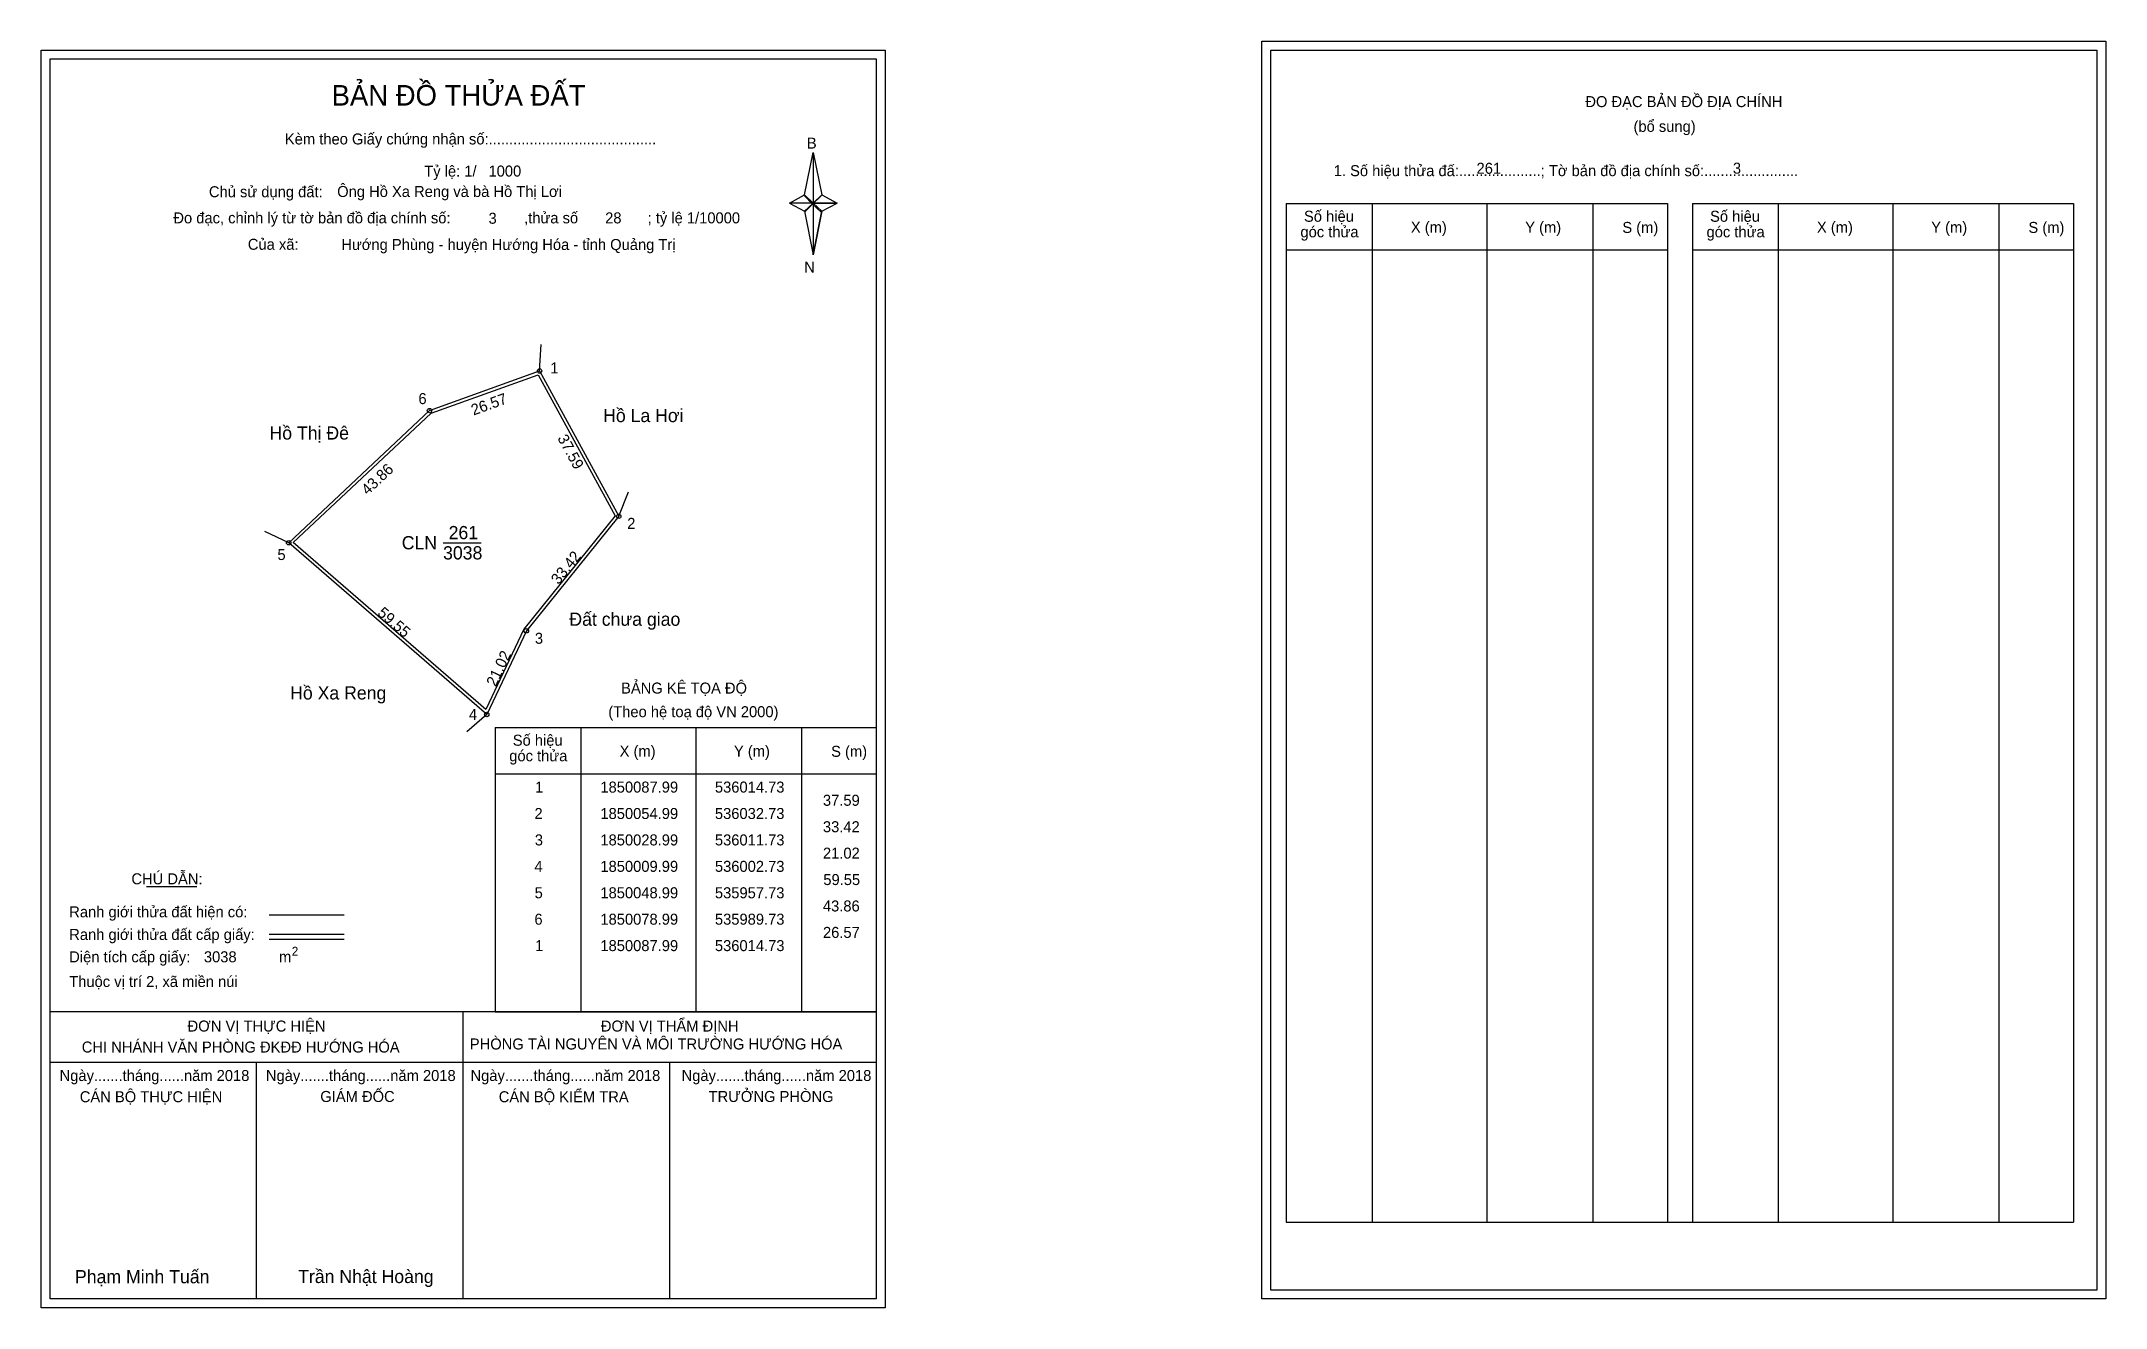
# Model space of a CAD drawing. Extents: x 535902 to 536371, y 1849875 to 1850163.
import ezdxf

# ---------------------------------------------------------------- set-up
doc = ezdxf.new("R2010")
doc.units = 0
for name, color, linetype in [('Level 1', 7, 'Continuous'), ('Level 10', 7, 'Continuous'), ('Level 11', 7, 'Continuous'), ('Level 13', 7, 'Continuous'), ('Level 27', 7, 'Continuous'), ('Level 3', 7, 'Continuous'), ('Level 36', 7, 'Continuous'), ('Level 49', 7, 'Continuous'), ('Level 53', 7, 'Continuous'), ('Level 55', 7, 'Continuous'), ('Level 6', 7, 'Continuous'), ('Level 63', 7, 'Continuous'), ('Level 9', 7, 'Continuous')]:
    doc.layers.add(name, color=color, linetype=linetype)

msp = doc.modelspace()

# ---------------------------------------------------------------- linework, layer by layer
at = {"layer": 'Level 1'}
for p, q in [((536180.85, 1850160.85), (536180.85, 1850160.85)), ((535903.53, 1850158.85), (535903.53, 1850158.85)), ((536074.95, 1850127.97), (536076.92, 1850137.61)), ((536074.95, 1850127.97), (536076.92, 1850137.61)), ((536076.92, 1850137.61), (536076.92, 1850126.09)), ((536076.92, 1850137.61), (536078.88, 1850127.97)), ((536076.92, 1850137.61), (536076.92, 1850126.09)), ((536071.5, 1850126.09), (536074.95, 1850127.97)), ((536074.95, 1850127.97), (536076.92, 1850126.09)), ((536076.92, 1850126.09), (536074.95, 1850127.97)), ((536076.77, 1850125.87), (536074.95, 1850127.75)), ((536078.74, 1850127.75), (536076.77, 1850125.87)), ((536076.77, 1850125.87), (536078.74, 1850127.75)), ((536078.88, 1850127.97), (536076.92, 1850126.09)), ((536076.92, 1850126.09), (536078.88, 1850127.97)), ((536078.88, 1850127.97), (536082.33, 1850126.09)), ((536071.5, 1850126.09), (536074.95, 1850124.25)), ((536076.92, 1850126.09), (536071.5, 1850126.09)), ((536076.92, 1850126.09), (536074.95, 1850124.25)), ((536074.95, 1850124.25), (536076.92, 1850126.09)), ((536076.77, 1850125.87), (536074.95, 1850124.03)), ((536074.95, 1850124.03), (536076.77, 1850125.87)), ((536074.95, 1850124.25), (536076.92, 1850114.39)), ((536078.74, 1850124.03), (536076.77, 1850125.87)), ((536076.92, 1850126.09), (536076.92, 1850114.39)), ((536076.92, 1850126.09), (536082.33, 1850126.09)), ((536076.92, 1850126.09), (536078.88, 1850124.25)), ((536082.33, 1850126.09), (536076.92, 1850126.09)), ((536076.92, 1850126.09), (536076.92, 1850114.39)), ((536078.88, 1850124.25), (536076.92, 1850126.09)), ((536078.88, 1850124.25), (536076.92, 1850114.39)), ((536076.92, 1850114.39), (536078.88, 1850124.25)), ((536078.88, 1850124.25), (536082.33, 1850126.09)), ((536184.38, 1850126), (536270.98, 1850126)), ((536203.97, 1849894.73), (536203.97, 1850126)), ((536230.04, 1849894.73), (536230.04, 1850126)), ((536254.02, 1850126), (536254.02, 1849894.73)), ((536270.98, 1850126), (536270.98, 1849894.73)), ((536276.64, 1850126), (536363.24, 1850126)), ((536296.23, 1849894.73), (536296.23, 1850126)), ((536322.3, 1849894.73), (536322.3, 1850126)), ((536346.27, 1850126), (536346.27, 1849894.73)), ((536363.24, 1850126), (536363.24, 1849894.73)), ((536184.38, 1850115.47), (536270.98, 1850115.47)), ((536276.64, 1850115.47), (536363.24, 1850115.47)), ((536004.62, 1850007.03), (536091.22, 1850007.03)), ((536024.21, 1849942.5), (536024.21, 1850007.03)), ((536050.28, 1849942.5), (536050.28, 1850007.03)), ((536074.25, 1850007.03), (536074.25, 1849942.5)), ((536004.62, 1849996.5), (536091.22, 1849996.5)), ((535925.44, 1849970.92), (535936.85, 1849970.92)), ((535953.31, 1849964.51), (535970.32, 1849964.51)), ((535953.31, 1849960.07), (535970.32, 1849960.07)), ((535953.31, 1849958.97), (535970.32, 1849958.97)), ((536010.35, 1849942.5), (535903.52, 1849942.5)), ((536091.22, 1849942.5), (535986.38, 1849942.5)), ((535997.37, 1849877.28), (535997.37, 1849942.5)), ((536004.62, 1849942.5), (536091.22, 1849942.5)), ((536091.22, 1849930.95), (535903.52, 1849930.95)), ((535950.45, 1849877.28), (535950.45, 1849930.95)), ((536044.3, 1849877.28), (536044.3, 1849930.95)), ((536184.38, 1849894.73), (536363.24, 1849894.73)), ((536368.55, 1849879.28), (536368.55, 1849879.28)), ((536091.22, 1849877.28), (536091.22, 1849877.28))]:
    msp.add_line(p, q, dxfattribs=at)
at = {"layer": 'Level 10'}
for p, q in [((535989.73, 1850078.99), (536014.73, 1850087.99)), ((535990.1, 1850078.38), (536014.4, 1850087.13)), ((536014.4, 1850087.13), (536031.89, 1850055.07)), ((536014.73, 1850087.99), (536032.73, 1850054.99)), ((535957.73, 1850048.99), (535989.73, 1850078.99)), ((535958.78, 1850049.01), (535990.1, 1850078.38)), ((536031.89, 1850055.07), (536011.13, 1850029.36)), ((536032.73, 1850054.99), (536011.73, 1850028.99)), ((536002.73, 1850009.99), (535957.73, 1850048.99)), ((536002.49, 1850011.12), (535958.78, 1850049.01)), ((536011.13, 1850029.36), (536002.49, 1850011.12)), ((536011.73, 1850028.99), (536002.73, 1850009.99))]:
    msp.add_line(p, q, dxfattribs=at)
at = {"layer": 'Level 11'}
for centre in [(536014.73, 1850087.99), (535989.73, 1850078.99), (536032.73, 1850054.99), (535957.73, 1850048.99), (536011.73, 1850028.99), (536002.73, 1850009.99), (536002.73, 1850009.99)]:
    msp.add_circle(centre, 0.5, dxfattribs=at)
at = {"layer": 'Level 27'}
for p, q in [((536014.73, 1850087.99), (536015.12, 1850093.98)), ((536032.73, 1850054.99), (536034.9, 1850060.58)), ((535957.73, 1850048.99), (535952.31, 1850051.56)), ((536002.73, 1850009.99), (535998.18, 1850006.08))]:
    msp.add_line(p, q, dxfattribs=at)
at = {"layer": 'Level 3'}
for p, q in [((536184.38, 1850126), (536184.38, 1849894.73)), ((536276.64, 1850126), (536276.64, 1849894.73)), ((536004.62, 1850007.03), (536004.62, 1849942.5))]:
    msp.add_line(p, q, dxfattribs=at)
at = {"layer": 'Level 63'}
for p, q in [((535901.52, 1850160.85), (536093.22, 1850160.85)), ((535901.52, 1849875.28), (535901.52, 1850160.85)), ((536093.22, 1850160.85), (536093.22, 1849875.28)), ((536178.85, 1850162.85), (536370.55, 1850162.85)), ((536178.85, 1849877.28), (536178.85, 1850162.85)), ((536180.85, 1850160.85), (536368.55, 1850160.85)), ((536180.85, 1849879.28), (536180.85, 1850160.85)), ((536368.55, 1850160.85), (536368.55, 1849879.28)), ((536370.55, 1850162.85), (536370.55, 1849877.28)), ((535903.52, 1850158.85), (536091.22, 1850158.85)), ((535903.52, 1849877.28), (535903.52, 1850158.85)), ((536091.22, 1850158.85), (536091.22, 1849877.28)), ((536368.55, 1849879.28), (536180.85, 1849879.28)), ((536093.22, 1849875.28), (535901.52, 1849875.28)), ((536091.22, 1849877.28), (535903.52, 1849877.28)), ((536370.55, 1849877.28), (536178.85, 1849877.28))]:
    msp.add_line(p, q, dxfattribs=at)
at = {"layer": 'Level 9'}
msp.add_line((535992.81, 1850048.99), (536001.43, 1850048.99), dxfattribs=at)

# ---------------------------------------------------------------- texts
at = {"layer": 'Level 1'}
for s, height, p in [('BẢN ĐỒ THỬA ĐẤT', 4.6657, (535967.49, 1850148.26)), ('ĐO ĐẠC BẢN ĐỒ ĐỊA CHÍNH', 2.5, (536252.33, 1850147.91)), ('Kèm theo Giấy chứng nhận số:.........................................', 2.5, (535956.87, 1850139.43)), ('B', 2.5, (536075.46, 1850138.49)), ('(bổ sung)', 2.5, (536263.27, 1850142.29)), ('1. Số hiệu thửa đấ:....................; Tờ bản đồ địa chính số:.......................', 2.5, (536195.16, 1850132.23)), ('Chủ sử dụng đất:', 2.5, (535939.61, 1850127.44)), ('Đo đạc, chỉnh lý từ tờ bản đồ địa chính số:                  ,thửa số                 ; tỷ lệ 1/10000', 2.5, (535931.53, 1850121.51)), ('Số hiệu', 2.5, (536188.4, 1850121.87)), ('Số hiệu', 2.5, (536280.66, 1850121.87)), ('Của xã:', 2.5, (535948.45, 1850115.51)), ('góc thửa', 2.5, (536187.6, 1850118.34)), ('X (m)', 2.5, (536212.68, 1850119.39)), ('Y (m)', 2.5, (536238.66, 1850119.39)), ('S (m)', 2.5, (536260.73, 1850119.34)), ('góc thửa', 2.5, (536279.86, 1850118.34)), ('X (m)', 2.5, (536304.94, 1850119.39)), ('Y (m)', 2.5, (536330.91, 1850119.39)), ('S (m)', 2.5, (536352.99, 1850119.34)), ('N', 2.5, (536074.86, 1850110.32)), ('BẢNG KÊ TỌA ĐỘ', 2.5, (536033.25, 1850014.73)), ('(Theo hệ toạ độ VN 2000)', 2.5, (536030.35, 1850009.37)), ('Số hiệu', 2.5, (536008.64, 1850002.89)), ('góc thửa', 2.5, (536007.84, 1849999.36)), ('X (m)', 2.5, (536032.92, 1850000.42)), ('Y (m)', 2.5, (536058.89, 1850000.42)), ('S (m)', 2.5, (536080.97, 1850000.37)), ('CHÚ DẪN:', 2.5, (535922, 1849971.42)), ('Ranh giới thửa đất hiện có:', 2.5, (535907.87, 1849963.92)), ('Ranh giới thửa đất cấp giấy:', 2.5, (535907.87, 1849958.78)), ('Diện tích cấp giấy:', 2.5, (535907.87, 1849953.7)), ('m', 2.5, (535955.53, 1849953.72)), ('2', 2, (535958.43, 1849955.23)), ('Thuộc vị trí 2, xã miền núi', 2.5, (535907.87, 1849948.1)), ('ĐƠN VỊ THỰC HIỆN', 2.5, (535934.76, 1849937.98)), ('ĐƠN VỊ THẨM ĐỊNH', 2.5, (536028.66, 1849937.98)), ('CHI NHÁNH VĂN PHÒNG ĐKĐĐ HƯỚNG HÓA', 2.5, (535910.72, 1849933.22)), ('PHÒNG TÀI NGUYÊN VÀ MÔI TRƯỜNG HƯỚNG HÓA', 2.5, (535998.89, 1849933.91)), ('Ngày.......tháng......năm 2018', 2.5, (535905.69, 1849926.75)), ('Ngày.......tháng......năm 2018', 2.5, (535952.56, 1849926.75)), ('GIÁM ĐỐC', 2.5, (535964.91, 1849921.99)), ('Ngày.......tháng......năm 2018', 2.5, (535999.04, 1849926.75)), ('CÁN BỘ KIỂM TRA', 2.5, (536005.45, 1849921.93)), ('Ngày.......tháng......năm 2018', 2.5, (536047, 1849926.75)), ('TRƯỞNG PHÒNG', 2.5, (536053.14, 1849921.99)), ('CÁN BỘ THỰC HIỆN', 2.5, (535910.27, 1849921.93)), ('Phạm Minh Tuấn', 3, (535909.18, 1849880.82)), ('Trần Nhật Hoàng', 3, (535959.88, 1849880.87))]:
    msp.add_text(s, height=height, dxfattribs=at).set_placement(p)
at = {"layer": 'Level 11'}
msp.add_text('Tỷ lệ: 1/', height=2.5, dxfattribs=at).set_placement((535988.53, 1850132.12))
at = {"layer": 'Level 13'}
for s, p in [('261', (535994.07, 1850049.79)), ('CLN', (535983.42, 1850047.49)), ('3038', (535992.81, 1850045.19))]:
    msp.add_text(s, height=3, dxfattribs=at).set_placement(p)
at = {"layer": 'Level 36'}
for s, p in [('Hồ Thị Đê', (535953.37, 1850072.41)), ('Hồ La Hơi', (536029.17, 1850076.38)), ('Đất chưa giao', (536021.5, 1850030.13)), ('Hồ Xa Reng', (535958.06, 1850013.39))]:
    msp.add_text(s, height=3, dxfattribs=at).set_placement(p)
at = {"layer": 'Level 49'}
for s, rotation, p in [('26.57', 19.7989, (535999.71, 1850077.86)), ('37.59', 298.6105, (536018.72, 1850072.74)), ('43.86', 43.1524, (535975.66, 1850059.66)), ('33.42', 51.0725, (536019.04, 1850039.32)), ('59.55', 319.0856, (535977.71, 1850032.74)), ('21.02', 64.6538, (536004.76, 1850016.15))]:
    msp.add_text(s, height=2.5, rotation=rotation, dxfattribs=at).set_placement(p)
at = {"layer": 'Level 53'}
for s, p in [('1', (536013.72, 1849992.25)), ('1850087.99', (536028.55, 1849992.25)), ('536014.73', (536054.57, 1849992.25)), ('37.59', (536079.11, 1849989.25)), ('2', (536013.57, 1849986.25)), ('1850054.99', (536028.55, 1849986.25)), ('536032.73', (536054.57, 1849986.25)), ('3', (536013.65, 1849980.25)), ('1850028.99', (536028.55, 1849980.25)), ('536011.73', (536054.57, 1849980.25)), ('33.42', (536079.11, 1849983.25)), ('4', (536013.56, 1849974.25)), ('1850009.99', (536028.55, 1849974.25)), ('536002.73', (536054.57, 1849974.25)), ('21.02', (536079.11, 1849977.25)), ('59.55', (536079.2, 1849971.25)), ('5', (536013.61, 1849968.25)), ('1850048.99', (536028.55, 1849968.25)), ('535957.73', (536054.57, 1849968.25)), ('43.86', (536079.1, 1849965.25)), ('6', (536013.56, 1849962.25)), ('1850078.99', (536028.55, 1849962.25)), ('535989.73', (536054.57, 1849962.25)), ('1', (536013.72, 1849956.25)), ('1850087.99', (536028.55, 1849956.25)), ('536014.73', (536054.57, 1849956.25)), ('26.57', (536079.12, 1849959.25))]:
    msp.add_text(s, height=2.5, dxfattribs=at).set_placement(p)
at = {"layer": 'Level 55'}
for s, height, p in [('260', 0.11, (536014.61, 1850087.88)), ('260', 0.11, (536014.61, 1850087.88)), ('1', 0.4, (536014.62, 1850087.99)), ('0', 0.11, (536014.69, 1850087.88)), ('6', 0.4, (535989.59, 1850078.99)), ('260', 0.11, (535989.61, 1850078.88)), ('260', 0.11, (535989.61, 1850078.88)), ('2', 0.4, (536032.59, 1850054.99)), ('0', 0.11, (536032.69, 1850054.88)), ('5', 0.4, (535957.6, 1850048.99)), ('260', 0.11, (535957.61, 1850048.88)), ('260', 0.11, (535957.61, 1850048.88)), ('0', 0.11, (535957.69, 1850048.88)), ('0', 0.11, (535957.69, 1850048.88)), ('3', 0.4, (536011.61, 1850028.99)), ('4', 0.4, (536002.59, 1850009.99)), ('0', 0.11, (536002.69, 1850009.88)), ('0', 0.11, (536002.69, 1850009.88))]:
    msp.add_text(s, height=height, dxfattribs=at).set_placement(p)
at = {"layer": 'Level 6'}
for s, p in [('1000', (536003.13, 1850132.14)), ('261', (536227.61, 1850132.77)), ('3', (536285.85, 1850132.79)), ('Ông Hồ Xa Reng và bà Hồ Thị Lơi', (535968.75, 1850127.5)), ('3', (536003.13, 1850121.42)), ('28', (536029.63, 1850121.5)), (' Hướng Phùng - huyện Hướng Hóa - tỉnh Quảng Trị', (535968.76, 1850115.46)), ('3038', (535938.47, 1849953.71))]:
    msp.add_text(s, height=2.5, dxfattribs=at).set_placement(p)
at = {"layer": 'Level 9'}
for s, p in [('1', (536017.16, 1850087.43)), ('6', (535987.21, 1850080.47)), ('2', (536034.65, 1850052.14)), ('5', (535955.18, 1850045.06)), ('3', (536013.67, 1850026.04)), ('4', (535998.67, 1850008.75))]:
    msp.add_text(s, height=2.5, dxfattribs=at).set_placement(p)

doc.saveas('drawing.dxf')
